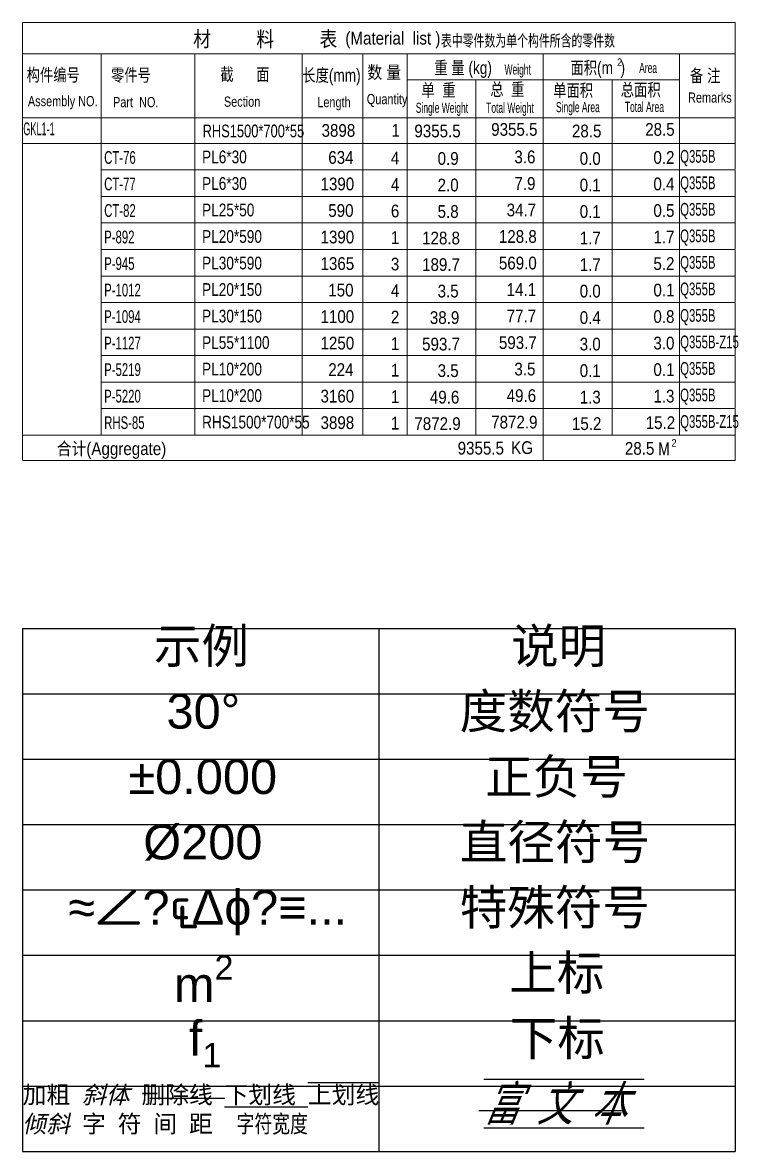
# Model space of a CAD drawing. Header units: millimetres. Extents: x 2835 to 3384, y 515 to 971.
# Drawn here: x 3219.7 to 3384, y 712.2 to 971.2 of the extents above; entities that cross this region are included whole.
import ezdxf

# ---------------------------------------------------------------- set-up
doc = ezdxf.new("R2010")
doc.units = ezdxf.units.MM
doc.linetypes.add('XKITLINE00', pattern=[0])
doc.layers.add('OtherObjectType', color=1, linetype='Continuous', lineweight=0)
doc.styles.add('Arial Narrow', font='arial.ttf')
doc.styles.get("Standard").update_dxf_attribs({"font": 'arial.ttf'})

msp = doc.modelspace()

# ---------------------------------------------------------------- linework, layer by layer
for p, q in [((3219.74, 832.21), (3383.19, 832.21)), ((3219.74, 832.21), (3219.74, 712.21)), ((3301.46, 832.21), (3301.46, 712.21)), ((3383.19, 832.21), (3383.19, 712.21)), ((3219.74, 817.21), (3383.19, 817.21)), ((3219.74, 802.21), (3383.19, 802.21)), ((3219.74, 787.21), (3383.19, 787.21)), ((3219.74, 772.21), (3383.19, 772.21)), ((3219.74, 757.21), (3383.19, 757.21)), ((3219.74, 742.21), (3383.19, 742.21)), ((3219.74, 727.21), (3383.19, 727.21)), ((3219.74, 712.21), (3383.19, 712.21))]:
    msp.add_line(p, q)
at = {"linetype": 'Continuous'}
for p, q in [((3248.96, 724.41), (3266.12, 724.41)), ((3324.38, 721.61), (3357.15, 721.61))]:
    msp.add_line(p, q, dxfattribs=at)
at = {"layer": 'OtherObjectType', "color": 3, "linetype": 'XKITLINE00', "lineweight": 0}
for p, q in [((3219.74, 971.2), (3219.74, 951.7)), ((3219.74, 971.2), (3383.19, 971.2)), ((3219.74, 949.32), (3219.74, 971.2)), ((3383.19, 949.32), (3383.19, 971.2)), ((3219.74, 949.32), (3383.19, 949.32)), ((3219.74, 943.47), (3219.74, 949.32)), ((3219.74, 949.32), (3383.19, 949.32)), ((3383.19, 943.47), (3383.19, 949.32)), ((3219.74, 937.39), (3219.74, 943.47)), ((3383.19, 937.46), (3383.19, 943.43)), ((3219.74, 931.3), (3219.74, 937.39)), ((3383.19, 931.38), (3383.19, 937.35)), ((3219.74, 925.22), (3219.74, 931.3)), ((3383.19, 925.29), (3383.19, 931.26)), ((3219.74, 919.13), (3219.74, 925.22)), ((3383.19, 919.21), (3383.19, 925.18)), ((3219.74, 913.05), (3219.74, 919.13)), ((3383.19, 913.13), (3383.19, 919.09)), ((3219.74, 906.97), (3219.74, 913.05)), ((3383.19, 907.04), (3383.19, 913.01)), ((3219.74, 900.88), (3219.74, 906.97)), ((3383.19, 900.96), (3383.19, 906.93)), ((3219.74, 894.8), (3219.74, 900.88)), ((3383.19, 894.87), (3383.19, 900.84)), ((3219.74, 888.71), (3219.74, 894.8)), ((3383.19, 888.79), (3383.19, 894.76)), ((3219.74, 882.63), (3219.74, 888.71)), ((3383.19, 882.71), (3383.19, 888.67)), ((3219.74, 876.55), (3219.74, 882.63)), ((3383.19, 876.62), (3383.19, 882.59)), ((3219.74, 870.7), (3219.74, 876.55)), ((3219.74, 876.55), (3383.07, 876.55)), ((3383.19, 870.7), (3383.19, 876.55)), ((3219.86, 870.7), (3383.19, 870.7))]:
    msp.add_line(p, q, dxfattribs=at)
at = {"layer": 'OtherObjectType', "color": 7, "linetype": 'XKITLINE00', "lineweight": 0}
for p, q in [((3219.74, 964.06), (3383.19, 964.06)), ((3237.76, 949.32), (3237.76, 964.06)), ((3259.28, 949.32), (3259.28, 964.06)), ((3283.85, 949.32), (3283.85, 964.06)), ((3297.78, 949.32), (3297.78, 964.06)), ((3307.96, 949.32), (3307.96, 964.06)), ((3339.2, 949.32), (3339.2, 964.06)), ((3370.43, 937.39), (3370.43, 964.06)), ((3307.96, 958.1), (3339.2, 958.1)), ((3323.75, 949.32), (3323.75, 958.1)), ((3339.2, 958.1), (3370.43, 958.1)), ((3354.98, 937.39), (3354.98, 958.1)), ((3237.76, 943.47), (3237.76, 949.32)), ((3259.28, 943.47), (3259.28, 949.32)), ((3283.85, 943.47), (3283.85, 949.32)), ((3297.78, 943.47), (3297.78, 949.32)), ((3307.96, 943.47), (3307.96, 949.32)), ((3323.75, 943.47), (3323.75, 949.32)), ((3339.2, 943.47), (3339.2, 949.32)), ((3219.74, 943.47), (3383.19, 943.47)), ((3237.76, 937.39), (3237.76, 943.47)), ((3237.76, 943.47), (3383.07, 943.47)), ((3259.28, 937.39), (3259.28, 943.47)), ((3283.85, 937.39), (3283.85, 943.47)), ((3297.78, 937.39), (3297.78, 943.47)), ((3307.96, 937.39), (3307.96, 943.47)), ((3323.75, 937.39), (3323.75, 943.47)), ((3339.2, 937.39), (3339.2, 943.47)), ((3237.76, 931.3), (3237.76, 937.39)), ((3237.76, 937.39), (3383.07, 937.39)), ((3259.28, 931.3), (3259.28, 937.39)), ((3283.85, 931.3), (3283.85, 937.39)), ((3297.78, 931.3), (3297.78, 937.39)), ((3307.96, 931.3), (3307.96, 937.39)), ((3323.75, 931.3), (3323.75, 937.39)), ((3339.2, 931.3), (3339.2, 937.39)), ((3354.98, 931.3), (3354.98, 937.39)), ((3370.43, 931.3), (3370.43, 937.39)), ((3237.76, 925.22), (3237.76, 931.3)), ((3237.76, 931.3), (3383.07, 931.3)), ((3259.28, 925.22), (3259.28, 931.3)), ((3283.85, 925.22), (3283.85, 931.3)), ((3297.78, 925.22), (3297.78, 931.3)), ((3307.96, 925.22), (3307.96, 931.3)), ((3323.75, 925.22), (3323.75, 931.3)), ((3339.2, 925.22), (3339.2, 931.3)), ((3354.98, 925.22), (3354.98, 931.3)), ((3370.43, 925.22), (3370.43, 931.3)), ((3237.76, 919.13), (3237.76, 925.22)), ((3237.76, 925.22), (3383.07, 925.22)), ((3259.28, 919.13), (3259.28, 925.22)), ((3283.85, 919.13), (3283.85, 925.22)), ((3297.78, 919.13), (3297.78, 925.22)), ((3307.96, 919.13), (3307.96, 925.22)), ((3323.75, 919.13), (3323.75, 925.22)), ((3339.2, 919.13), (3339.2, 925.22)), ((3354.98, 919.13), (3354.98, 925.22)), ((3370.43, 919.13), (3370.43, 925.22)), ((3237.76, 913.05), (3237.76, 919.13)), ((3237.76, 919.13), (3383.07, 919.13)), ((3259.28, 913.05), (3259.28, 919.13)), ((3283.85, 913.05), (3283.85, 919.13)), ((3297.78, 913.05), (3297.78, 919.13)), ((3307.96, 913.05), (3307.96, 919.13)), ((3323.75, 913.05), (3323.75, 919.13)), ((3339.2, 913.05), (3339.2, 919.13)), ((3354.98, 913.05), (3354.98, 919.13)), ((3370.43, 913.05), (3370.43, 919.13)), ((3237.76, 906.97), (3237.76, 913.05)), ((3237.76, 913.05), (3383.07, 913.05)), ((3259.28, 906.97), (3259.28, 913.05)), ((3283.85, 906.97), (3283.85, 913.05)), ((3297.78, 906.97), (3297.78, 913.05)), ((3307.96, 906.97), (3307.96, 913.05)), ((3323.75, 906.97), (3323.75, 913.05)), ((3339.2, 906.97), (3339.2, 913.05)), ((3354.98, 906.97), (3354.98, 913.05)), ((3370.43, 906.97), (3370.43, 913.05)), ((3237.76, 900.88), (3237.76, 906.97)), ((3237.76, 906.97), (3383.07, 906.97)), ((3259.28, 900.88), (3259.28, 906.97)), ((3283.85, 900.88), (3283.85, 906.97)), ((3297.78, 900.88), (3297.78, 906.97)), ((3307.96, 900.88), (3307.96, 906.97)), ((3323.75, 900.88), (3323.75, 906.97)), ((3339.2, 900.88), (3339.2, 906.97)), ((3354.98, 900.88), (3354.98, 906.97)), ((3370.43, 900.88), (3370.43, 906.97)), ((3237.76, 894.8), (3237.76, 900.88)), ((3237.76, 900.88), (3383.07, 900.88)), ((3259.28, 894.8), (3259.28, 900.88)), ((3283.85, 894.8), (3283.85, 900.88)), ((3297.78, 894.8), (3297.78, 900.88)), ((3307.96, 894.8), (3307.96, 900.88)), ((3323.75, 894.8), (3323.75, 900.88)), ((3339.2, 894.8), (3339.2, 900.88)), ((3354.98, 894.8), (3354.98, 900.88)), ((3370.43, 894.8), (3370.43, 900.88)), ((3237.76, 888.71), (3237.76, 894.8)), ((3237.76, 894.8), (3383.07, 894.8)), ((3259.28, 888.71), (3259.28, 894.8)), ((3283.85, 888.71), (3283.85, 894.8)), ((3297.78, 888.71), (3297.78, 894.8)), ((3307.96, 888.71), (3307.96, 894.8)), ((3323.75, 888.71), (3323.75, 894.8)), ((3339.2, 888.71), (3339.2, 894.8)), ((3354.98, 888.71), (3354.98, 894.8)), ((3370.43, 888.71), (3370.43, 894.8)), ((3237.76, 882.63), (3237.76, 888.71)), ((3237.76, 888.71), (3383.07, 888.71)), ((3259.28, 882.63), (3259.28, 888.71)), ((3283.85, 882.63), (3283.85, 888.71)), ((3297.78, 882.63), (3297.78, 888.71)), ((3307.96, 882.63), (3307.96, 888.71)), ((3323.75, 882.63), (3323.75, 888.71)), ((3339.2, 882.63), (3339.2, 888.71)), ((3354.98, 882.63), (3354.98, 888.71)), ((3370.43, 882.63), (3370.43, 888.71)), ((3237.76, 876.55), (3237.76, 882.63)), ((3237.76, 882.63), (3383.07, 882.63)), ((3259.28, 876.55), (3259.28, 882.63)), ((3283.85, 876.55), (3283.85, 882.63)), ((3297.78, 876.55), (3297.78, 882.63)), ((3307.96, 876.55), (3307.96, 882.63)), ((3323.75, 876.55), (3323.75, 882.63)), ((3339.2, 876.55), (3339.2, 882.63)), ((3354.98, 876.55), (3354.98, 882.63)), ((3370.43, 876.55), (3370.43, 882.63)), ((3339.2, 870.7), (3339.2, 876.55))]:
    msp.add_line(p, q, dxfattribs=at)

# ---------------------------------------------------------------- texts
at = {"attachment_point": 1}
for s, insert, char_height in [('\\pi30.13599;{\\fSimSun|b0|i0|c134|p2;示例}', (3219.74, 832.21), 8), ('\\pi30.33711;{\\fSimSun|b0|i0|c134|p2;说明}', (3301.46, 832.21), 8), ('\\pi18.53823;{\\fSimSun|b0|i0|c134|p2;度数符号}', (3301.46, 817.21), 8), ('\\pi33.01778;30°', (3219.74, 817.21), 8), ('\\pi24.39298;{\\fSimSun|b0|i0|c134|p2;正负号}', (3301.46, 802.21), 8), ('\\pi24.29199;±0.000', (3219.74, 802.21), 8), ('\\pi27.68626;Ø200', (3219.74, 787.21), 8), ('\\pi18.60527;{\\fSimSun|b0|i0|c134|p2;直径符号}', (3301.46, 787.21), 8), ('\\pi10.50021;≈{\\fISOCPEUR|b0|i0|c0|p34;∠\ue100℄}Δɸ{\\fISOCPEUR|b0|i0|c0|p34;\ue101}≡...', (3219.74, 772.21), 8), ('\\pi18.56057;{\\fSimSun|b0|i0|c134|p2;特殊符号}', (3301.46, 772.21), 8), ('\\A1;\\pi34.72119;m{\\H0.7x;\\S2^ ;}', (3219.74, 757.21), 8), ('\\pi29.91253;{\\fSimSun|b0|i0|c134|p2;上标}', (3301.46, 757.21), 8), ('\\pi30.04661;{\\fSimSun|b0|i0|c134|p2;下标}', (3301.46, 742.21), 8), ('\\A1;\\pi38.13647;f{\\H0.7x;\\S^ 1;}', (3219.74, 742.21), 8), ('{\\fSimSun|b1|i0|c134|p2;加粗\\fSimSun|b0|i0|c134|p2; \\fSimSun|b0|i1|c134|p2;斜体\\fSimSun|b0|i0|c134|p2; 删除线 \\L下划线\\l \\O上划线\\o \\Q12;倾斜\\Q0; \\T1.5;字符间距\\T1; \\W0.75;字符宽度}', (3219.74, 727.21), 4), ('\\pi24.06745;{\\fSimSun|b1|i1|c134|p2;\\Q12;\\W0.75;\\T1.5;\\L\\O富文本}', (3301.46, 727.21), 8)]:
    msp.add_mtext_dynamic_manual_height_columns(s, width=81.7245, gutter_width=12.5, heights=[0], dxfattribs=dict(at, insert=insert, char_height=char_height))
at = {"layer": 'OtherObjectType', "color": 7, "style": 'Arial Narrow'}
for s, height, width, p in [('材         料         表', 3.51, 0.85, (3258.88, 965.68)), (' (Material  list )', 2.925, 0.85, (3292.82, 966.16)), ('表中零件数为单个构件所含的零件数', 2.691, 0.68, (3315.71, 965.71)), ('构件编号', 2.925, 0.765, (3220.67, 957.74)), ('零件号', 2.925, 0.765, (3240.02, 957.7)), ('截      面', 2.925, 0.765, (3265.08, 957.86)), ('长度(mm)', 2.925, 0.765, (3283.9, 957.66)), ('数 量', 2.925, 0.85, (3298.83, 958.33)), ('重 量 (kg)', 2.925, 0.765, (3314.19, 959.38)), ('Weight', 2.34, 0.595, (3330.3, 959.27)), ('面积(m  )', 2.925, 0.765, (3345.43, 959.38)), ('2', 1.75, 0.85, (3356.12, 961.22)), ('Area', 2.34, 0.595, (3361.19, 959.62)), ('备 注', 2.925, 0.765, (3372.86, 957.56)), ('单  重', 2.925, 0.765, (3311.24, 954.24)), ('总  重', 2.925, 0.765, (3327.03, 954.41)), ('单面积', 2.925, 0.765, (3341.46, 954.19)), ('总面积', 2.925, 0.765, (3356.96, 954.31)), ('Assembly NO.', 2.34, 0.765, (3220.96, 952.01)), ('Part  NO.', 2.34, 0.765, (3240.49, 951.78)), ('Section', 2.34, 0.765, (3265.93, 951.89)), ('Length', 2.34, 0.765, (3287.35, 951.78)), ('Quantity', 2.34, 0.765, (3298.71, 952.48)), ('Single Area', 2.34, 0.595, (3342.1, 950.64)), ('Total Area', 2.34, 0.595, (3357.91, 950.69)), ('Remarks', 2.34, 0.765, (3372.41, 952.83)), ('Single Weight', 2.34, 0.595, (3309.95, 950.49)), ('Total Weight', 2.34, 0.595, (3326.09, 950.49)), ('GKL1-1', 2.925, 0.51, (3219.91, 945.36)), ('3898', 2.925, 0.85, (3288.33, 944.99)), ('1', 2.92, 0.85, (3304.35, 944.99)), ('9355.5', 2.925, 0.85, (3327.24, 945.23)), ('28.5', 2.925, 0.85, (3362.57, 945.23)), ('RHS1500*700*55', 2.925, 0.7225, (3261.04, 944.87)), ('9355.5', 2.925, 0.85, (3309.62, 944.87)), ('28.5', 2.925, 0.85, (3345.77, 944.87)), ('CT-76', 2.925, 0.6375, (3238.46, 938.79)), ('PL6*30', 2.925, 0.765, (3260.92, 938.91)), ('634', 2.925, 0.85, (3289.87, 938.79)), ('4', 2.92, 0.85, (3304.23, 938.67)), ('0.9', 2.925, 0.85, (3314.95, 938.56)), ('3.6', 2.925, 0.85, (3332.57, 938.91)), ('0.0', 2.925, 0.85, (3347.55, 938.56)), ('0.2', 2.925, 0.85, (3364.46, 938.79)), ('Q355B', 2.925, 0.6375, (3370.6, 939.05)), ('CT-77', 2.925, 0.6375, (3238.46, 932.71)), ('PL6*30', 2.925, 0.765, (3260.92, 932.82)), ('1390', 2.925, 0.85, (3288.09, 932.71)), ('4', 2.92, 0.85, (3304.23, 932.59)), ('2.0', 2.925, 0.85, (3314.95, 932.47)), ('7.9', 2.925, 0.85, (3332.57, 932.82)), ('0.1', 2.925, 0.85, (3347.55, 932.47)), ('0.4', 2.925, 0.85, (3364.46, 932.71)), ('Q355B', 2.925, 0.6375, (3370.6, 932.97)), ('Q355B', 2.925, 0.6375, (3370.6, 926.89)), ('CT-82', 2.925, 0.6375, (3238.46, 926.62)), ('PL25*50', 2.925, 0.765, (3260.92, 926.74)), ('590', 2.925, 0.85, (3289.87, 926.62)), ('6', 2.92, 0.85, (3304.23, 926.51)), ('5.8', 2.925, 0.85, (3314.95, 926.39)), ('34.7', 2.925, 0.85, (3330.79, 926.74)), ('0.1', 2.925, 0.85, (3347.55, 926.39)), ('0.5', 2.925, 0.85, (3364.46, 926.62)), ('P-892', 2.925, 0.6375, (3238.46, 920.54)), ('PL20*590', 2.925, 0.765, (3260.92, 920.66)), ('1390', 2.925, 0.85, (3288.09, 920.54)), ('1', 2.92, 0.85, (3304.23, 920.42)), ('128.8', 2.925, 0.85, (3311.39, 920.3)), ('128.8', 2.925, 0.85, (3329.01, 920.66)), ('1.7', 2.925, 0.85, (3347.55, 920.3)), ('1.7', 2.925, 0.85, (3364.46, 920.54)), ('Q355B', 2.925, 0.6375, (3370.6, 920.8)), ('P-945', 2.925, 0.6375, (3238.46, 914.45)), ('PL30*590', 2.925, 0.765, (3260.92, 914.57)), ('1365', 2.925, 0.85, (3288.09, 914.45)), ('3', 2.92, 0.85, (3304.23, 914.34)), ('189.7', 2.925, 0.85, (3311.39, 914.22)), ('569.0', 2.925, 0.85, (3329.01, 914.57)), ('1.7', 2.925, 0.85, (3347.55, 914.22)), ('5.2', 2.925, 0.85, (3364.46, 914.45)), ('Q355B', 2.925, 0.6375, (3370.6, 914.72)), ('P-1012', 2.925, 0.6375, (3238.46, 908.37)), ('PL20*150', 2.925, 0.765, (3260.92, 908.49)), ('150', 2.925, 0.85, (3289.87, 908.37)), ('4', 2.92, 0.85, (3304.23, 908.25)), ('3.5', 2.925, 0.85, (3314.95, 908.14)), ('14.1', 2.925, 0.85, (3330.79, 908.49)), ('0.0', 2.925, 0.85, (3347.55, 908.14)), ('0.1', 2.925, 0.85, (3364.46, 908.37)), ('Q355B', 2.925, 0.6375, (3370.6, 908.63)), ('P-1094', 2.925, 0.6375, (3238.46, 902.29)), ('PL30*150', 2.925, 0.765, (3260.92, 902.4)), ('1100', 2.925, 0.85, (3288.09, 902.29)), ('2', 2.92, 0.85, (3304.23, 902.17)), ('38.9', 2.925, 0.85, (3313.17, 902.05)), ('77.7', 2.925, 0.85, (3330.79, 902.4)), ('0.4', 2.925, 0.85, (3347.55, 902.05)), ('0.8', 2.925, 0.85, (3364.46, 902.29)), ('Q355B', 2.925, 0.6375, (3370.6, 902.55)), ('P-1127', 2.925, 0.6375, (3238.46, 896.2)), ('PL55*1100', 2.925, 0.765, (3260.92, 896.32)), ('1250', 2.925, 0.85, (3288.09, 896.2)), ('1', 2.92, 0.85, (3304.23, 896.09)), ('593.7', 2.925, 0.85, (3311.39, 895.97)), ('593.7', 2.925, 0.85, (3329.01, 896.32)), ('3.0', 2.925, 0.85, (3347.55, 895.97)), ('3.0', 2.925, 0.85, (3364.46, 896.2)), ('Q355B-Z15', 2.925, 0.6375, (3370.6, 896.47)), ('P-5219', 2.925, 0.6375, (3238.46, 890.12)), ('PL10*200', 2.925, 0.765, (3260.92, 890.24)), ('224', 2.925, 0.85, (3289.87, 890.12)), ('1', 2.92, 0.85, (3304.23, 890)), ('3.5', 2.925, 0.85, (3314.95, 889.88)), ('3.5', 2.925, 0.85, (3332.57, 890.24)), ('0.1', 2.925, 0.85, (3347.55, 889.88)), ('0.1', 2.925, 0.85, (3364.46, 890.12)), ('Q355B', 2.925, 0.6375, (3370.6, 890.38)), ('P-5220', 2.925, 0.6375, (3238.46, 884.03)), ('PL10*200', 2.925, 0.765, (3260.92, 884.15)), ('3160', 2.925, 0.85, (3288.09, 884.03)), ('1', 2.92, 0.85, (3304.23, 883.92)), ('49.6', 2.925, 0.85, (3313.17, 883.8)), ('49.6', 2.925, 0.85, (3330.79, 884.15)), ('1.3', 2.925, 0.85, (3347.55, 883.8)), ('1.3', 2.925, 0.85, (3364.46, 884.03)), ('Q355B', 2.925, 0.6375, (3370.6, 884.3)), ('RHS-85', 2.925, 0.6375, (3238.46, 877.95)), ('RHS1500*700*55', 2.925, 0.765, (3260.92, 878.07)), ('3898', 2.925, 0.85, (3288.09, 877.95)), ('1', 2.92, 0.85, (3304.23, 877.83)), ('7872.9', 2.925, 0.85, (3309.62, 877.72)), ('7872.9', 2.925, 0.85, (3327.24, 878.07)), ('15.2', 2.925, 0.85, (3345.77, 877.72)), ('15.2', 2.925, 0.85, (3362.69, 877.95)), ('Q355B-Z15', 2.925, 0.6375, (3370.6, 878.21)), ('2', 1.75, 0.85, (3368.61, 873.89)), ('合计(Aggregate)', 2.925, 0.85, (3227.58, 871.98)), ('9355.5', 2.925, 0.85, (3319.55, 872.1)), ('KG', 2.925, 0.85, (3331.82, 872.22)), ('28.5', 2.925, 0.85, (3357.91, 872.04)), ('M', 2.92, 0.765, (3365.58, 871.94))]:
    msp.add_text(s, height=height, dxfattribs=dict(at, width=width)).set_placement(p)

doc.saveas('drawing.dxf')
